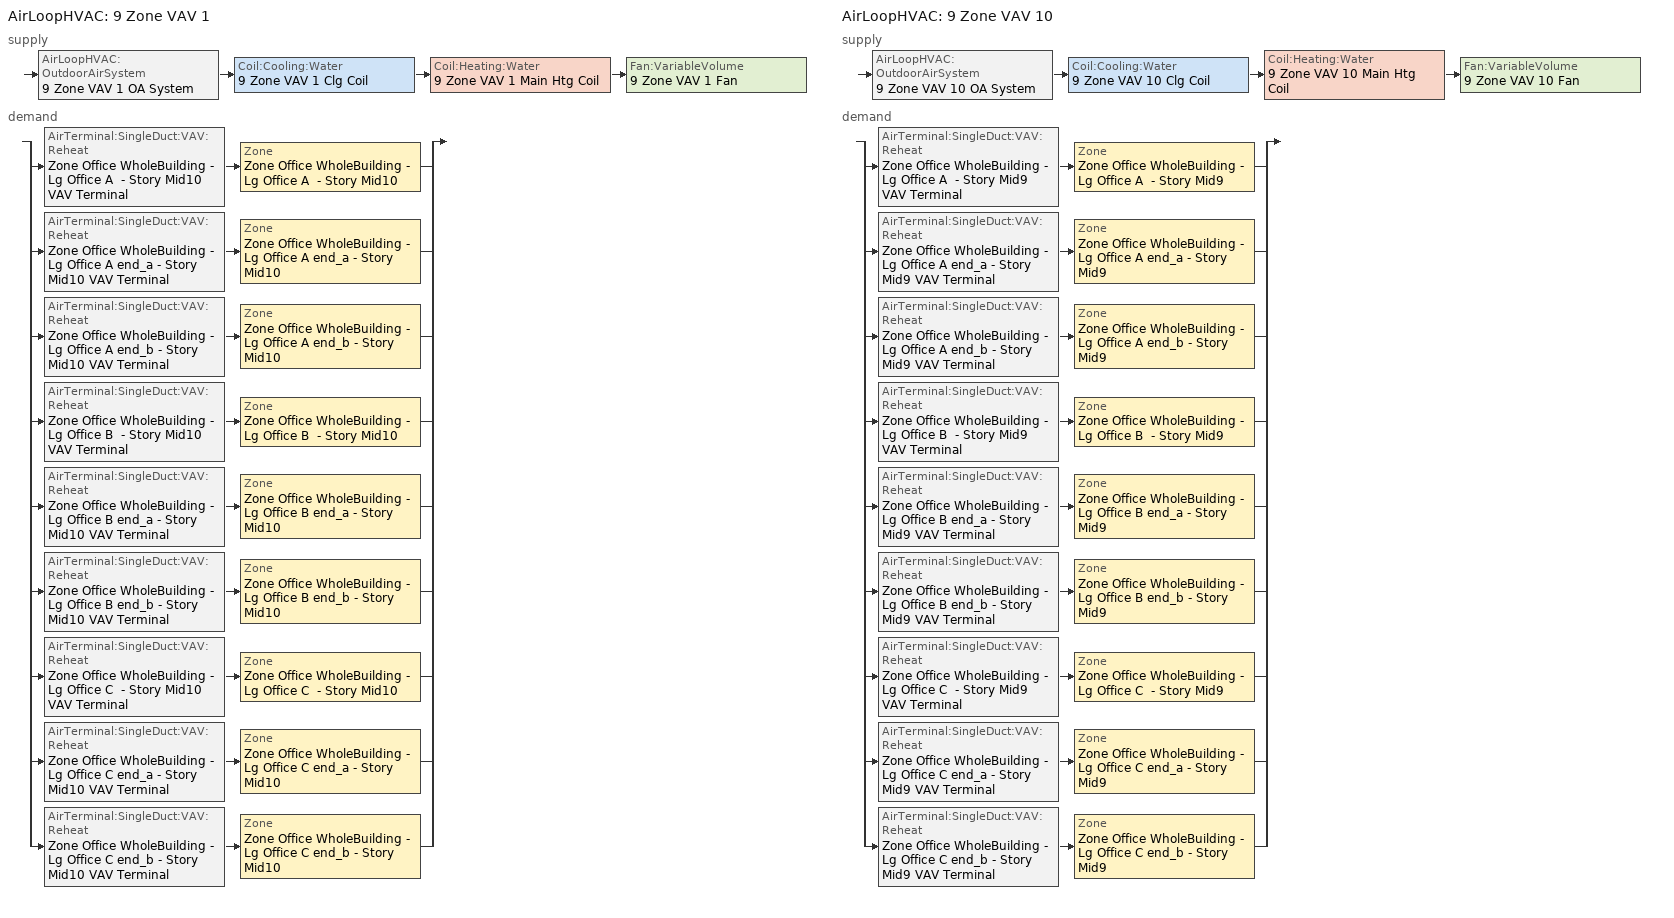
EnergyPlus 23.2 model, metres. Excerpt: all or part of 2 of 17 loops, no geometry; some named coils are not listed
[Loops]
AirLoopHVAC '9 Zone VAV 1'
 supply: AirLoopHVAC:OutdoorAirSystem '9 Zone VAV 1 OA System' > Coil:Cooling:Water '9 Zone VAV 1 Clg Coil' > Coil:Heating:Water '9 Zone VAV 1 Main Htg Coil' > Fan:VariableVolume '9 Zone VAV 1 Fan'
 demand: split
  | AirTerminal:SingleDuct:VAV:Reheat 'Zone Office WholeBuilding - Lg Office A  - Story Mid10 VAV Terminal' > Zone 'Zone Office WholeBuilding - Lg Office A  - Story Mid10'
  | AirTerminal:SingleDuct:VAV:Reheat 'Zone Office WholeBuilding - Lg Office A end_a - Story Mid10 VAV Terminal' > Zone 'Zone Office WholeBuilding - Lg Office A end_a - Story Mid10'
  | AirTerminal:SingleDuct:VAV:Reheat 'Zone Office WholeBuilding - Lg Office A end_b - Story Mid10 VAV Terminal' > Zone 'Zone Office WholeBuilding - Lg Office A end_b - Story Mid10'
  | AirTerminal:SingleDuct:VAV:Reheat 'Zone Office WholeBuilding - Lg Office B  - Story Mid10 VAV Terminal' > Zone 'Zone Office WholeBuilding - Lg Office B  - Story Mid10'
  | AirTerminal:SingleDuct:VAV:Reheat 'Zone Office WholeBuilding - Lg Office B end_a - Story Mid10 VAV Terminal' > Zone 'Zone Office WholeBuilding - Lg Office B end_a - Story Mid10'
  | AirTerminal:SingleDuct:VAV:Reheat 'Zone Office WholeBuilding - Lg Office B end_b - Story Mid10 VAV Terminal' > Zone 'Zone Office WholeBuilding - Lg Office B end_b - Story Mid10'
  | AirTerminal:SingleDuct:VAV:Reheat 'Zone Office WholeBuilding - Lg Office C  - Story Mid10 VAV Terminal' > Zone 'Zone Office WholeBuilding - Lg Office C  - Story Mid10'
  | AirTerminal:SingleDuct:VAV:Reheat 'Zone Office WholeBuilding - Lg Office C end_a - Story Mid10 VAV Terminal' > Zone 'Zone Office WholeBuilding - Lg Office C end_a - Story Mid10'
  | AirTerminal:SingleDuct:VAV:Reheat 'Zone Office WholeBuilding - Lg Office C end_b - Story Mid10 VAV Terminal' > Zone 'Zone Office WholeBuilding - Lg Office C end_b - Story Mid10'
AirLoopHVAC '9 Zone VAV 10'
 supply: AirLoopHVAC:OutdoorAirSystem '9 Zone VAV 10 OA System' > Coil:Cooling:Water '9 Zone VAV 10 Clg Coil' > Coil:Heating:Water '9 Zone VAV 10 Main Htg Coil' > Fan:VariableVolume '9 Zone VAV 10 Fan'
 demand: split
  | AirTerminal:SingleDuct:VAV:Reheat 'Zone Office WholeBuilding - Lg Office A  - Story Mid9 VAV Terminal' > Zone 'Zone Office WholeBuilding - Lg Office A  - Story Mid9'
  | AirTerminal:SingleDuct:VAV:Reheat 'Zone Office WholeBuilding - Lg Office A end_a - Story Mid9 VAV Terminal' > Zone 'Zone Office WholeBuilding - Lg Office A end_a - Story Mid9'
  | AirTerminal:SingleDuct:VAV:Reheat 'Zone Office WholeBuilding - Lg Office A end_b - Story Mid9 VAV Terminal' > Zone 'Zone Office WholeBuilding - Lg Office A end_b - Story Mid9'
  | AirTerminal:SingleDuct:VAV:Reheat 'Zone Office WholeBuilding - Lg Office B  - Story Mid9 VAV Terminal' > Zone 'Zone Office WholeBuilding - Lg Office B  - Story Mid9'
  | AirTerminal:SingleDuct:VAV:Reheat 'Zone Office WholeBuilding - Lg Office B end_a - Story Mid9 VAV Terminal' > Zone 'Zone Office WholeBuilding - Lg Office B end_a - Story Mid9'
  | AirTerminal:SingleDuct:VAV:Reheat 'Zone Office WholeBuilding - Lg Office B end_b - Story Mid9 VAV Terminal' > Zone 'Zone Office WholeBuilding - Lg Office B end_b - Story Mid9'
  | AirTerminal:SingleDuct:VAV:Reheat 'Zone Office WholeBuilding - Lg Office C  - Story Mid9 VAV Terminal' > Zone 'Zone Office WholeBuilding - Lg Office C  - Story Mid9'
  | AirTerminal:SingleDuct:VAV:Reheat 'Zone Office WholeBuilding - Lg Office C end_a - Story Mid9 VAV Terminal' > Zone 'Zone Office WholeBuilding - Lg Office C end_a - Story Mid9'
  | AirTerminal:SingleDuct:VAV:Reheat 'Zone Office WholeBuilding - Lg Office C end_b - Story Mid9 VAV Terminal' > Zone 'Zone Office WholeBuilding - Lg Office C end_b - Story Mid9'
[ZoneControl:Thermostat] Temperature Difference Between Cutout And Setpoint {deltaC}=0
Name | Zone or ZoneList | Control Type Schedule | Control 1
Zone Office WholeBuilding - Lg Office A  - Story Mid10 Thermostat | Zone Office WholeBuilding - Lg Office A  - Story Mid10 | Zone Office WholeBuilding - Lg Office A  - Story Mid10 Thermostat Schedule | Office WholeBuilding - Lg Office - ComStock DOE Ref Pre-1980 Thermostat 2
Zone Office WholeBuilding - Lg Office A  - Story Mid9 Thermostat | Zone Office WholeBuilding - Lg Office A  - Story Mid9 | Zone Office WholeBuilding - Lg Office A  - Story Mid9 Thermostat Schedule | Office WholeBuilding - Lg Office - ComStock DOE Ref Pre-1980 Thermostat 11
Zone Office WholeBuilding - Lg Office A end_a - Story Mid10 Thermostat | Zone Office WholeBuilding - Lg Office A end_a - Story Mid10 | Zone Office WholeBuilding - Lg Office A end_a - Story Mid10 Thermostat Schedule | Office WholeBuilding - Lg Office - ComStock DOE Ref Pre-1980 Thermostat 15
Zone Office WholeBuilding - Lg Office A end_a - Story Mid9 Thermostat | Zone Office WholeBuilding - Lg Office A end_a - Story Mid9 | Zone Office WholeBuilding - Lg Office A end_a - Story Mid9 Thermostat Schedule | Office WholeBuilding - Lg Office - ComStock DOE Ref Pre-1980 Thermostat 24
Zone Office WholeBuilding - Lg Office A end_b - Story Mid10 Thermostat | Zone Office WholeBuilding - Lg Office A end_b - Story Mid10 | Zone Office WholeBuilding - Lg Office A end_b - Story Mid10 Thermostat Schedule | Office WholeBuilding - Lg Office - ComStock DOE Ref Pre-1980 Thermostat 27
Zone Office WholeBuilding - Lg Office A end_b - Story Mid9 Thermostat | Zone Office WholeBuilding - Lg Office A end_b - Story Mid9 | Zone Office WholeBuilding - Lg Office A end_b - Story Mid9 Thermostat Schedule | Office WholeBuilding - Lg Office - ComStock DOE Ref Pre-1980 Thermostat 36
Zone Office WholeBuilding - Lg Office B  - Story Mid10 Thermostat | Zone Office WholeBuilding - Lg Office B  - Story Mid10 | Zone Office WholeBuilding - Lg Office B  - Story Mid10 Thermostat Schedule | Office WholeBuilding - Lg Office - ComStock DOE Ref Pre-1980 Thermostat 40
Zone Office WholeBuilding - Lg Office B  - Story Mid9 Thermostat | Zone Office WholeBuilding - Lg Office B  - Story Mid9 | Zone Office WholeBuilding - Lg Office B  - Story Mid9 Thermostat Schedule | Office WholeBuilding - Lg Office - ComStock DOE Ref Pre-1980 Thermostat 49
Zone Office WholeBuilding - Lg Office B end_a - Story Mid10 Thermostat | Zone Office WholeBuilding - Lg Office B end_a - Story Mid10 | Zone Office WholeBuilding - Lg Office B end_a - Story Mid10 Thermostat Schedule | Office WholeBuilding - Lg Office - ComStock DOE Ref Pre-1980 Thermostat 53
Zone Office WholeBuilding - Lg Office B end_a - Story Mid9 Thermostat | Zone Office WholeBuilding - Lg Office B end_a - Story Mid9 | Zone Office WholeBuilding - Lg Office B end_a - Story Mid9 Thermostat Schedule | Office WholeBuilding - Lg Office - ComStock DOE Ref Pre-1980 Thermostat 62
Zone Office WholeBuilding - Lg Office B end_b - Story Mid10 Thermostat | Zone Office WholeBuilding - Lg Office B end_b - Story Mid10 | Zone Office WholeBuilding - Lg Office B end_b - Story Mid10 Thermostat Schedule | Office WholeBuilding - Lg Office - ComStock DOE Ref Pre-1980 Thermostat 65
Zone Office WholeBuilding - Lg Office B end_b - Story Mid9 Thermostat | Zone Office WholeBuilding - Lg Office B end_b - Story Mid9 | Zone Office WholeBuilding - Lg Office B end_b - Story Mid9 Thermostat Schedule | Office WholeBuilding - Lg Office - ComStock DOE Ref Pre-1980 Thermostat 74
Zone Office WholeBuilding - Lg Office C  - Story Mid10 Thermostat | Zone Office WholeBuilding - Lg Office C  - Story Mid10 | Zone Office WholeBuilding - Lg Office C  - Story Mid10 Thermostat Schedule | Office WholeBuilding - Lg Office - ComStock DOE Ref Pre-1980 Thermostat 78
Zone Office WholeBuilding - Lg Office C  - Story Mid9 Thermostat | Zone Office WholeBuilding - Lg Office C  - Story Mid9 | Zone Office WholeBuilding - Lg Office C  - Story Mid9 Thermostat Schedule | Office WholeBuilding - Lg Office - ComStock DOE Ref Pre-1980 Thermostat 87
Zone Office WholeBuilding - Lg Office C end_a - Story Mid10 Thermostat | Zone Office WholeBuilding - Lg Office C end_a - Story Mid10 | Zone Office WholeBuilding - Lg Office C end_a - Story Mid10 Thermostat Schedule | Office WholeBuilding - Lg Office - ComStock DOE Ref Pre-1980 Thermostat 91
Zone Office WholeBuilding - Lg Office C end_a - Story Mid9 Thermostat | Zone Office WholeBuilding - Lg Office C end_a - Story Mid9 | Zone Office WholeBuilding - Lg Office C end_a - Story Mid9 Thermostat Schedule | Office WholeBuilding - Lg Office - ComStock DOE Ref Pre-1980 Thermostat 100
Zone Office WholeBuilding - Lg Office C end_b - Story Mid10 Thermostat | Zone Office WholeBuilding - Lg Office C end_b - Story Mid10 | Zone Office WholeBuilding - Lg Office C end_b - Story Mid10 Thermostat Schedule | Office WholeBuilding - Lg Office - ComStock DOE Ref Pre-1980 Thermostat 103
Zone Office WholeBuilding - Lg Office C end_b - Story Mid9 Thermostat | Zone Office WholeBuilding - Lg Office C end_b - Story Mid9 | Zone Office WholeBuilding - Lg Office C end_b - Story Mid9 Thermostat Schedule | Office WholeBuilding - Lg Office - ComStock DOE Ref Pre-1980 Thermostat 112
[ThermostatSetpoint:DualSetpoint] Heating Setpoint Temperature Schedule=Large Office HtgSetp; Cooling Setpoint Temperature Schedule=Large Office ClgSetp
Office WholeBuilding - Lg Office - ComStock DOE Ref Pre-1980 Thermostat 2; Office WholeBuilding - Lg Office - ComStock DOE Ref Pre-1980 Thermostat 11; Office WholeBuilding - Lg Office - ComStock DOE Ref Pre-1980 Thermostat 15; Office WholeBuilding - Lg Office - ComStock DOE Ref Pre-1980 Thermostat 24; Office WholeBuilding - Lg Office - ComStock DOE Ref Pre-1980 Thermostat 27; Office WholeBuilding - Lg Office - ComStock DOE Ref Pre-1980 Thermostat 36; Office WholeBuilding - Lg Office - ComStock DOE Ref Pre-1980 Thermostat 40; Office WholeBuilding - Lg Office - ComStock DOE Ref Pre-1980 Thermostat 49; Office WholeBuilding - Lg Office - ComStock DOE Ref Pre-1980 Thermostat 53; Office WholeBuilding - Lg Office - ComStock DOE Ref Pre-1980 Thermostat 62; Office WholeBuilding - Lg Office - ComStock DOE Ref Pre-1980 Thermostat 65; Office WholeBuilding - Lg Office - ComStock DOE Ref Pre-1980 Thermostat 74; Office WholeBuilding - Lg Office - ComStock DOE Ref Pre-1980 Thermostat 78; Office WholeBuilding - Lg Office - ComStock DOE Ref Pre-1980 Thermostat 87; Office WholeBuilding - Lg Office - ComStock DOE Ref Pre-1980 Thermostat 91; Office WholeBuilding - Lg Office - ComStock DOE Ref Pre-1980 Thermostat 100; Office WholeBuilding - Lg Office - ComStock DOE Ref Pre-1980 Thermostat 103; Office WholeBuilding - Lg Office - ComStock DOE Ref Pre-1980 Thermostat 112
[AirTerminal:SingleDuct:VAV:Reheat] Availability Schedule=Always On Discrete; Maximum Air Flow Rate {m3/s}=Autosize; Zone Minimum Air Flow Input Method=Constant; Constant Minimum Air Flow Fraction=0.3; Fixed Minimum Air Flow Rate {m3/s}=0; Maximum Hot Water or Steam Flow Rate {m3/s}=Autosize; Minimum Hot Water or Steam Flow Rate {m3/s}=0; Convergence Tolerance=0.001; Damper Heating Action=ReverseWithLimits; Maximum Flow per Zone Floor Area During Reheat {m3/s-m2}=Autocalculate; Maximum Flow Fraction During Reheat=0.5; Maximum Reheat Air Temperature {C}=40
Name | Reheat Coil
Zone Office WholeBuilding - Lg Office A  - Story Mid10 VAV Terminal | Zone Office WholeBuilding - Lg Office A  - Story Mid10 Reheat Coil
Zone Office WholeBuilding - Lg Office A  - Story Mid9 VAV Terminal | Zone Office WholeBuilding - Lg Office A  - Story Mid9 Reheat Coil
Zone Office WholeBuilding - Lg Office A end_a - Story Mid10 VAV Terminal | Zone Office WholeBuilding - Lg Office A end_a - Story Mid10 Reheat Coil
Zone Office WholeBuilding - Lg Office A end_a - Story Mid9 VAV Terminal | Zone Office WholeBuilding - Lg Office A end_a - Story Mid9 Reheat Coil
Zone Office WholeBuilding - Lg Office A end_b - Story Mid10 VAV Terminal | Zone Office WholeBuilding - Lg Office A end_b - Story Mid10 Reheat Coil
Zone Office WholeBuilding - Lg Office A end_b - Story Mid9 VAV Terminal | Zone Office WholeBuilding - Lg Office A end_b - Story Mid9 Reheat Coil
Zone Office WholeBuilding - Lg Office B  - Story Mid10 VAV Terminal | Zone Office WholeBuilding - Lg Office B  - Story Mid10 Reheat Coil
Zone Office WholeBuilding - Lg Office B  - Story Mid9 VAV Terminal | Zone Office WholeBuilding - Lg Office B  - Story Mid9 Reheat Coil
Zone Office WholeBuilding - Lg Office B end_a - Story Mid10 VAV Terminal | Zone Office WholeBuilding - Lg Office B end_a - Story Mid10 Reheat Coil
Zone Office WholeBuilding - Lg Office B end_a - Story Mid9 VAV Terminal | Zone Office WholeBuilding - Lg Office B end_a - Story Mid9 Reheat Coil
Zone Office WholeBuilding - Lg Office B end_b - Story Mid10 VAV Terminal | Zone Office WholeBuilding - Lg Office B end_b - Story Mid10 Reheat Coil
Zone Office WholeBuilding - Lg Office B end_b - Story Mid9 VAV Terminal | Zone Office WholeBuilding - Lg Office B end_b - Story Mid9 Reheat Coil
Zone Office WholeBuilding - Lg Office C  - Story Mid10 VAV Terminal | Zone Office WholeBuilding - Lg Office C  - Story Mid10 Reheat Coil
Zone Office WholeBuilding - Lg Office C  - Story Mid9 VAV Terminal | Zone Office WholeBuilding - Lg Office C  - Story Mid9 Reheat Coil
Zone Office WholeBuilding - Lg Office C end_a - Story Mid10 VAV Terminal | Zone Office WholeBuilding - Lg Office C end_a - Story Mid10 Reheat Coil
Zone Office WholeBuilding - Lg Office C end_a - Story Mid9 VAV Terminal | Zone Office WholeBuilding - Lg Office C end_a - Story Mid9 Reheat Coil
Zone Office WholeBuilding - Lg Office C end_b - Story Mid10 VAV Terminal | Zone Office WholeBuilding - Lg Office C end_b - Story Mid10 Reheat Coil
Zone Office WholeBuilding - Lg Office C end_b - Story Mid9 VAV Terminal | Zone Office WholeBuilding - Lg Office C end_b - Story Mid9 Reheat Coil
[Coil:Heating:Water] Availability Schedule=Always On Discrete; U-Factor Times Area Value {W/K}=Autosize; Maximum Water Flow Rate {m3/s}=Autosize; Performance Input Method=UFactorTimesAreaAndDesignWaterFlowRate; Rated Capacity {W}=Autosize; Rated Inlet Water Temperature {C}=82.2222; Rated Inlet Air Temperature {C}=7.22222; Rated Outlet Water Temperature {C}=71.1111; Rated Outlet Air Temperature {C}=12.7778; Rated Ratio for Air and Water Convection=0.5
9 Zone VAV 1 Main Htg Coil; 9 Zone VAV 10 Main Htg Coil
[Zone equipment]
Zone Office WholeBuilding - Lg Office A  - Story Mid10: Zone Office WholeBuilding - Lg Office A  - Story Mid10 VAV Terminal
Zone Office WholeBuilding - Lg Office A  - Story Mid9: Zone Office WholeBuilding - Lg Office A  - Story Mid9 VAV Terminal
Zone Office WholeBuilding - Lg Office A end_a - Story Mid10: Zone Office WholeBuilding - Lg Office A end_a - Story Mid10 VAV Terminal
Zone Office WholeBuilding - Lg Office A end_a - Story Mid9: Zone Office WholeBuilding - Lg Office A end_a - Story Mid9 VAV Terminal
Zone Office WholeBuilding - Lg Office A end_b - Story Mid10: Zone Office WholeBuilding - Lg Office A end_b - Story Mid10 VAV Terminal
Zone Office WholeBuilding - Lg Office A end_b - Story Mid9: Zone Office WholeBuilding - Lg Office A end_b - Story Mid9 VAV Terminal
Zone Office WholeBuilding - Lg Office B  - Story Mid10: Zone Office WholeBuilding - Lg Office B  - Story Mid10 VAV Terminal
Zone Office WholeBuilding - Lg Office B  - Story Mid9: Zone Office WholeBuilding - Lg Office B  - Story Mid9 VAV Terminal
Zone Office WholeBuilding - Lg Office B end_a - Story Mid10: Zone Office WholeBuilding - Lg Office B end_a - Story Mid10 VAV Terminal
Zone Office WholeBuilding - Lg Office B end_a - Story Mid9: Zone Office WholeBuilding - Lg Office B end_a - Story Mid9 VAV Terminal
Zone Office WholeBuilding - Lg Office B end_b - Story Mid10: Zone Office WholeBuilding - Lg Office B end_b - Story Mid10 VAV Terminal
Zone Office WholeBuilding - Lg Office B end_b - Story Mid9: Zone Office WholeBuilding - Lg Office B end_b - Story Mid9 VAV Terminal
Zone Office WholeBuilding - Lg Office C  - Story Mid10: Zone Office WholeBuilding - Lg Office C  - Story Mid10 VAV Terminal
Zone Office WholeBuilding - Lg Office C  - Story Mid9: Zone Office WholeBuilding - Lg Office C  - Story Mid9 VAV Terminal
Zone Office WholeBuilding - Lg Office C end_a - Story Mid10: Zone Office WholeBuilding - Lg Office C end_a - Story Mid10 VAV Terminal
Zone Office WholeBuilding - Lg Office C end_a - Story Mid9: Zone Office WholeBuilding - Lg Office C end_a - Story Mid9 VAV Terminal
Zone Office WholeBuilding - Lg Office C end_b - Story Mid10: Zone Office WholeBuilding - Lg Office C end_b - Story Mid10 VAV Terminal
Zone Office WholeBuilding - Lg Office C end_b - Story Mid9: Zone Office WholeBuilding - Lg Office C end_b - Story Mid9 VAV Terminal
[Sizing:Zone] Zone Cooling Design Supply Air Temperature Input Method=SupplyAirTemperature; Zone Cooling Design Supply Air Temperature {C}=12.7778; Zone Cooling Design Supply Air Temperature Difference {deltaC}=11.11; Zone Heating Design Supply Air Temperature Input Method=SupplyAirTemperature; Zone Heating Design Supply Air Temperature {C}=40; Zone Heating Design Supply Air Temperature Difference {deltaC}=11.11; Zone Cooling Design Supply Air Humidity Ratio {kgWater/kgDryAir}=0.0085; Zone Heating Design Supply Air Humidity Ratio {kgWater/kgDryAir}=0.008; Cooling Design Air Flow Method=DesignDayWithLimit; Cooling Design Air Flow Rate {m3/s}=0; Cooling Minimum Air Flow per Zone Floor Area {m3/s-m2}=0.000762; Cooling Minimum Air Flow {m3/s}=0; Cooling Minimum Air Flow Fraction=0; Heating Design Air Flow Method=DesignDay; Heating Design Air Flow Rate {m3/s}=0; Heating Maximum Air Flow per Zone Floor Area {m3/s-m2}=0.002032; Heating Maximum Air Flow {m3/s}=0.141576; Heating Maximum Air Flow Fraction=0.3; Account for Dedicated Outdoor Air System=No; Zone Load Sizing Method=Sensible Load Only No Latent Load; Zone Latent Cooling Design Supply Air Humidity Ratio Input Method=HumidityRatioDifference; Zone Cooling Design Supply Air Humidity Ratio Difference {kgWater/kgDryAir}=0.005; Zone Latent Heating Design Supply Air Humidity Ratio Input Method=HumidityRatioDifference; Zone Humidification Design Supply Air Humidity Ratio Difference {kgWater/kgDryAir}=0.005
Name | Design Specification Outdoor Air Object
Zone Office WholeBuilding - Lg Office A  - Story Mid10 | Zone Office WholeBuilding - Lg Office A  - Story Mid10 DSOA Space List
Zone Office WholeBuilding - Lg Office A  - Story Mid9 | Zone Office WholeBuilding - Lg Office A  - Story Mid9 DSOA Space List
Zone Office WholeBuilding - Lg Office A end_a - Story Mid10 | Zone Office WholeBuilding - Lg Office A end_a - Story Mid10 DSOA Space List
Zone Office WholeBuilding - Lg Office A end_a - Story Mid9 | Zone Office WholeBuilding - Lg Office A end_a - Story Mid9 DSOA Space List
Zone Office WholeBuilding - Lg Office A end_b - Story Mid10 | Zone Office WholeBuilding - Lg Office A end_b - Story Mid10 DSOA Space List
Zone Office WholeBuilding - Lg Office A end_b - Story Mid9 | Zone Office WholeBuilding - Lg Office A end_b - Story Mid9 DSOA Space List
Zone Office WholeBuilding - Lg Office B  - Story Mid10 | Zone Office WholeBuilding - Lg Office B  - Story Mid10 DSOA Space List
Zone Office WholeBuilding - Lg Office B  - Story Mid9 | Zone Office WholeBuilding - Lg Office B  - Story Mid9 DSOA Space List
Zone Office WholeBuilding - Lg Office B end_a - Story Mid10 | Zone Office WholeBuilding - Lg Office B end_a - Story Mid10 DSOA Space List
Zone Office WholeBuilding - Lg Office B end_a - Story Mid9 | Zone Office WholeBuilding - Lg Office B end_a - Story Mid9 DSOA Space List
Zone Office WholeBuilding - Lg Office B end_b - Story Mid10 | Zone Office WholeBuilding - Lg Office B end_b - Story Mid10 DSOA Space List
Zone Office WholeBuilding - Lg Office B end_b - Story Mid9 | Zone Office WholeBuilding - Lg Office B end_b - Story Mid9 DSOA Space List
Zone Office WholeBuilding - Lg Office C  - Story Mid10 | Zone Office WholeBuilding - Lg Office C  - Story Mid10 DSOA Space List
Zone Office WholeBuilding - Lg Office C  - Story Mid9 | Zone Office WholeBuilding - Lg Office C  - Story Mid9 DSOA Space List
Zone Office WholeBuilding - Lg Office C end_a - Story Mid10 | Zone Office WholeBuilding - Lg Office C end_a - Story Mid10 DSOA Space List
Zone Office WholeBuilding - Lg Office C end_a - Story Mid9 | Zone Office WholeBuilding - Lg Office C end_a - Story Mid9 DSOA Space List
Zone Office WholeBuilding - Lg Office C end_b - Story Mid10 | Zone Office WholeBuilding - Lg Office C end_b - Story Mid10 DSOA Space List
Zone Office WholeBuilding - Lg Office C end_b - Story Mid9 | Zone Office WholeBuilding - Lg Office C end_b - Story Mid9 DSOA Space List
[Controller:MechanicalVentilation] Demand Controlled Ventilation=No; System Outdoor Air Method=ZoneSum; Design Specification Outdoor Air Object Name 1=Office WholeBuilding - Lg Office Ventilation; Design Specification Outdoor Air Object Name 2=Office WholeBuilding - Lg Office Ventilation; Design Specification Outdoor Air Object Name 3=Office WholeBuilding - Lg Office Ventilation; Design Specification Outdoor Air Object Name 4=Office WholeBuilding - Lg Office Ventilation; Design Specification Outdoor Air Object Name 5=Office WholeBuilding - Lg Office Ventilation; Design Specification Outdoor Air Object Name 6=Office WholeBuilding - Lg Office Ventilation; Design Specification Outdoor Air Object Name 7=Office WholeBuilding - Lg Office Ventilation; Design Specification Outdoor Air Object Name 8=Office WholeBuilding - Lg Office Ventilation; Design Specification Outdoor Air Object Name 9=Office WholeBuilding - Lg Office Ventilation
Name | Availability Schedule | Zone or ZoneList Name 1 | Zone or ZoneList Name 2 | Zone or ZoneList Name 3 | Zone or ZoneList Name 4 | Zone or ZoneList Name 5 | Zone or ZoneList Name 6 | Zone or ZoneList Name 7 | Zone or ZoneList Name 8 | Zone or ZoneList Name 9
9 Zone VAV 1 Vent Controller | 9 Zone VAV 1_night_ventcycle_schedule | Zone Office WholeBuilding - Lg Office A  - Story Mid10 | Zone Office WholeBuilding - Lg Office A end_a - Story Mid10 | Zone Office WholeBuilding - Lg Office A end_b - Story Mid10 | Zone Office WholeBuilding - Lg Office B  - Story Mid10 | Zone Office WholeBuilding - Lg Office B end_a - Story Mid10 | Zone Office WholeBuilding - Lg Office B end_b - Story Mid10 | Zone Office WholeBuilding - Lg Office C  - Story Mid10 | Zone Office WholeBuilding - Lg Office C end_a - Story Mid10 | Zone Office WholeBuilding - Lg Office C end_b - Story Mid10
9 Zone VAV 10 Vent Controller | 9 Zone VAV 10_night_ventcycle_schedule | Zone Office WholeBuilding - Lg Office A  - Story Mid9 | Zone Office WholeBuilding - Lg Office A end_a - Story Mid9 | Zone Office WholeBuilding - Lg Office A end_b - Story Mid9 | Zone Office WholeBuilding - Lg Office B  - Story Mid9 | Zone Office WholeBuilding - Lg Office B end_a - Story Mid9 | Zone Office WholeBuilding - Lg Office B end_b - Story Mid9 | Zone Office WholeBuilding - Lg Office C  - Story Mid9 | Zone Office WholeBuilding - Lg Office C end_a - Story Mid9 | Zone Office WholeBuilding - Lg Office C end_b - Story Mid9
[DesignSpecification:OutdoorAir]
Office WholeBuilding - Lg Office Ventilation: Outdoor Air Method=Sum; Outdoor Air Flow per Person {m3/s-person}=0.00943895; Outdoor Air Flow per Zone Floor Area {m3/s-m2}=0; Outdoor Air Flow per Zone {m3/s}=0; Outdoor Air Flow Air Changes per Hour {1/hr}=0
[DesignSpecification:OutdoorAir:SpaceList] Space Design Specification Outdoor Air Object Name 1=Office WholeBuilding - Lg Office Ventilation
Name | Space Name 1
Zone Office WholeBuilding - Lg Office A  - Story Mid10 DSOA Space List | Office WholeBuilding - Lg Office A  - Story Mid10
Zone Office WholeBuilding - Lg Office A  - Story Mid9 DSOA Space List | Office WholeBuilding - Lg Office A  - Story Mid9
Zone Office WholeBuilding - Lg Office A end_a - Story Mid10 DSOA Space List | Office WholeBuilding - Lg Office A end_a - Story Mid10
Zone Office WholeBuilding - Lg Office A end_a - Story Mid9 DSOA Space List | Office WholeBuilding - Lg Office A end_a - Story Mid9
Zone Office WholeBuilding - Lg Office A end_b - Story Mid10 DSOA Space List | Office WholeBuilding - Lg Office A end_b - Story Mid10
Zone Office WholeBuilding - Lg Office A end_b - Story Mid9 DSOA Space List | Office WholeBuilding - Lg Office A end_b - Story Mid9
Zone Office WholeBuilding - Lg Office B  - Story Mid10 DSOA Space List | Office WholeBuilding - Lg Office B  - Story Mid10
Zone Office WholeBuilding - Lg Office B  - Story Mid9 DSOA Space List | Office WholeBuilding - Lg Office B  - Story Mid9
Zone Office WholeBuilding - Lg Office B end_a - Story Mid10 DSOA Space List | Office WholeBuilding - Lg Office B end_a - Story Mid10
Zone Office WholeBuilding - Lg Office B end_a - Story Mid9 DSOA Space List | Office WholeBuilding - Lg Office B end_a - Story Mid9
Zone Office WholeBuilding - Lg Office B end_b - Story Mid10 DSOA Space List | Office WholeBuilding - Lg Office B end_b - Story Mid10
Zone Office WholeBuilding - Lg Office B end_b - Story Mid9 DSOA Space List | Office WholeBuilding - Lg Office B end_b - Story Mid9
Zone Office WholeBuilding - Lg Office C  - Story Mid10 DSOA Space List | Office WholeBuilding - Lg Office C  - Story Mid10
Zone Office WholeBuilding - Lg Office C  - Story Mid9 DSOA Space List | Office WholeBuilding - Lg Office C  - Story Mid9
Zone Office WholeBuilding - Lg Office C end_a - Story Mid10 DSOA Space List | Office WholeBuilding - Lg Office C end_a - Story Mid10
Zone Office WholeBuilding - Lg Office C end_a - Story Mid9 DSOA Space List | Office WholeBuilding - Lg Office C end_a - Story Mid9
Zone Office WholeBuilding - Lg Office C end_b - Story Mid10 DSOA Space List | Office WholeBuilding - Lg Office C end_b - Story Mid10
Zone Office WholeBuilding - Lg Office C end_b - Story Mid9 DSOA Space List | Office WholeBuilding - Lg Office C end_b - Story Mid9
[AirLoopHVAC] Design Supply Air Flow Rate {m3/s}=AutoSize; Design Return Air Flow Fraction of Supply Air Flow=1
9 Zone VAV 1; 9 Zone VAV 10
[Sizing:System] Type of Load to Size On=Sensible; Design Outdoor Air Flow Rate {m3/s}=Autosize; Central Heating Maximum System Air Flow Ratio=0.3; Preheat Design Temperature {C}=7.22222; Preheat Design Humidity Ratio {kgWater/kgDryAir}=0.008; Precool Design Temperature {C}=12.7778; Precool Design Humidity Ratio {kgWater/kgDryAir}=0.008; Central Cooling Design Supply Air Temperature {C}=12.7778; Central Heating Design Supply Air Temperature {C}=12.7778; Type of Zone Sum to Use=Coincident; 100% Outdoor Air in Cooling=No; 100% Outdoor Air in Heating=No; Central Cooling Design Supply Air Humidity Ratio {kgWater/kgDryAir}=0.0085; Central Heating Design Supply Air Humidity Ratio {kgWater/kgDryAir}=0.008; Cooling Supply Air Flow Rate Method=DesignDay; Cooling Supply Air Flow Rate {m3/s}=0; Cooling Supply Air Flow Rate Per Floor Area {m3/s-m2}=0.00996765; Cooling Fraction of Autosized Cooling Supply Air Flow Rate=1; Cooling Supply Air Flow Rate Per Unit Cooling Capacity {m3/s-W}=3.94755e-05; Heating Supply Air Flow Rate Method=DesignDay; Heating Supply Air Flow Rate {m3/s}=0; Heating Supply Air Flow Rate Per Floor Area {m3/s-m2}=0.00996765; Heating Fraction of Autosized Heating Supply Air Flow Rate=1; Heating Fraction of Autosized Cooling Supply Air Flow Rate=1; Heating Supply Air Flow Rate Per Unit Heating Capacity {m3/s-W}=3.15882e-05; System Outdoor Air Method=ZoneSum; Zone Maximum Outdoor Air Fraction=1; Cooling Design Capacity Method=CoolingDesignCapacity; Cooling Design Capacity {W}=Autosize; Cooling Design Capacity Per Floor Area {W/m2}=234.7; Fraction of Autosized Cooling Design Capacity=1; Heating Design Capacity Method=HeatingDesignCapacity; Heating Design Capacity {W}=Autosize; Heating Design Capacity Per Floor Area {W/m2}=157; Fraction of Autosized Heating Design Capacity=1; Central Cooling Capacity Control Method=OnOff; Occupant Diversity=Autosize
9 Zone VAV 1; 9 Zone VAV 10
[Controller:WaterCoil] Control Variable=Temperature; Actuator Variable=Flow; Maximum Actuated Flow {m3/s}=Autosize; Minimum Actuated Flow {m3/s}=0
Name | Action | Controller Convergence Tolerance {deltaC}
9 Zone VAV 1 Clg Coil Controller; 9 Zone VAV 10 Clg Coil Controller | Reverse | Autosize
9 Zone VAV 1 Main Htg Coil Controller; 9 Zone VAV 10 Main Htg Coil Controller | Normal | 0.0001
[Controller:OutdoorAir] Minimum Outdoor Air Flow Rate {m3/s}=Autosize; Maximum Outdoor Air Flow Rate {m3/s}=Autosize; Economizer Control Type=NoEconomizer; Economizer Control Action Type=ModulateFlow; Economizer Maximum Limit Dry-Bulb Temperature {C}=12.7778; Economizer Maximum Limit Enthalpy {J/kg}=64000; Lockout Type=LockoutWithHeating; Minimum Limit Type=FixedMinimum; High Humidity Control=No; Control High Indoor Humidity Based on Outdoor Humidity Ratio=Yes; Heat Recovery Bypass Control Type=BypassWhenWithinEconomizerLimits; Economizer Operation Staging=InterlockedWithMechanicalCooling
Name | Minimum Outdoor Air Schedule | Mechanical Ventilation Controller
9 Zone VAV 1 OA Controller | 9 Zone VAV 1_night_ventcycle_schedule | 9 Zone VAV 1 Vent Controller
9 Zone VAV 10 OA Controller | 9 Zone VAV 10_night_ventcycle_schedule | 9 Zone VAV 10 Vent Controller
[SetpointManager:MixedAir] Control Variable=Temperature
Name | Setpoint Node or NodeList
9 Zone VAV 1 Mixed Air Node OS Default SPM | 9 Zone VAV 1 Mixed Air Node
9 Zone VAV 1 Clg Coil Outlet Air Node OS Default SPM | 9 Zone VAV 1 Clg Coil Outlet Air Node
9 Zone VAV 1 Main Htg Coil Outlet Air Node OS Default SPM | 9 Zone VAV 1 Main Htg Coil Outlet Air Node
9 Zone VAV 10 Mixed Air Node OS Default SPM | 9 Zone VAV 10 Mixed Air Node
9 Zone VAV 10 Clg Coil Outlet Air Node OS Default SPM | 9 Zone VAV 10 Clg Coil Outlet Air Node
9 Zone VAV 10 Main Htg Coil Outlet Air Node OS Default SPM | 9 Zone VAV 10 Main Htg Coil Outlet Air Node
[Coil:Cooling:Water] Availability Schedule=Always On Discrete; Design Water Flow Rate {m3/s}=Autosize; Design Air Flow Rate {m3/s}=Autosize; Design Inlet Water Temperature {C}=Autosize; Design Inlet Air Temperature {C}=Autosize; Design Outlet Air Temperature {C}=Autosize; Design Inlet Air Humidity Ratio {kgWater/kgDryAir}=Autosize; Design Outlet Air Humidity Ratio {kgWater/kgDryAir}=Autosize; Type of Analysis=SimpleAnalysis; Heat Exchanger Configuration=CrossFlow
9 Zone VAV 1 Clg Coil; 9 Zone VAV 10 Clg Coil
[Fan:VariableVolume] Fan Total Efficiency=0.6006; Pressure Rise {Pa}=1574.24; Maximum Flow Rate {m3/s}=AutoSize; Fan Power Minimum Flow Rate Input Method=Fraction; Fan Power Minimum Flow Fraction=0.25; Fan Power Minimum Air Flow Rate {m3/s}=0; Motor Efficiency=0.924; Motor In Airstream Fraction=1; Fan Power Coefficient 1=0.04076; Fan Power Coefficient 2=0.0881; Fan Power Coefficient 3=-0.0729; Fan Power Coefficient 4=0.9437; Fan Power Coefficient 5=0
Name | Availability Schedule
9 Zone VAV 1 Fan | 9 Zone VAV 1 Occ Sch
9 Zone VAV 10 Fan | 9 Zone VAV 10 Occ Sch
[SetpointManager:Scheduled] Control Variable=Temperature; Schedule=Supply Air Temp - 55.0F
Name | Setpoint Node or NodeList
9 Zone VAV 1 Supply Air Setpoint Manager | 9 Zone VAV 1 Supply Outlet Node
9 Zone VAV 10 Supply Air Setpoint Manager | 9 Zone VAV 10 Supply Outlet Node
[EnergyManagementSystem:Actuator] Actuated Component Type=Schedule:Year; Actuated Component Control Type=Schedule Value
Name | Actuated Component Unique
SYS9ZoneVAVClgSch0 | Large Office ClgSetp
SYS9ZoneVAVHtgSch0 | Large Office HtgSetp
[EnergyManagementSystem:Program]
SYS15ZoneVAVOptimumStartProg0: IF DaylightSavings==0 && DayOfWeek>1 && Hour==5 && OAT<23.9 && OAT>1.7; SET SYS15ZoneVAVClgSch0 = 29.4; SET SYS15ZoneVAVHtgSch0 = 15.6; ELSEIF DaylightSavings==0 && DayOfWeek==1 && Hour==7 && OAT<23.9 && OAT>1.7; SET SYS15ZoneVAVClgSch0 = 29.4; SET SYS15ZoneVAVHtgSch0 = 15.6; ELSEIF DaylightSavings==1 && DayOfWeek>1 && Hour==4 && OAT<23.9 && OAT>1.7; SET SYS15ZoneVAVClgSch0 = 29.4; SET SYS15ZoneVAVHtgSch0 = 15.6; ELSEIF DaylightSavings==1 && DayOfWeek==1 && Hour==6 && OAT<23.9 && OAT>1.7; SET SYS15ZoneVAVClgSch0 = 29.4; SET SYS15ZoneVAVHtgSch0 = 15.6; ELSE; SET SYS15ZoneVAVClgSch0 = NULL; SET SYS15ZoneVAVHtgSch0 = NULL; ENDIF
SYS15ZoneVAVOptimumStartProg1: IF DaylightSavings==0 && DayOfWeek>1 && Hour==5 && OAT<23.9 && OAT>1.7; SET SYS15ZoneVAVClgSch1 = 29.4; SET SYS15ZoneVAVHtgSch1 = 15.6; ELSEIF DaylightSavings==0 && DayOfWeek==1 && Hour==7 && OAT<23.9 && OAT>1.7; SET SYS15ZoneVAVClgSch1 = 29.4; SET SYS15ZoneVAVHtgSch1 = 15.6; ELSEIF DaylightSavings==1 && DayOfWeek>1 && Hour==4 && OAT<23.9 && OAT>1.7; SET SYS15ZoneVAVClgSch1 = 29.4; SET SYS15ZoneVAVHtgSch1 = 15.6; ELSEIF DaylightSavings==1 && DayOfWeek==1 && Hour==6 && OAT<23.9 && OAT>1.7; SET SYS15ZoneVAVClgSch1 = 29.4; SET SYS15ZoneVAVHtgSch1 = 15.6; ELSE; SET SYS15ZoneVAVClgSch1 = NULL; SET SYS15ZoneVAVHtgSch1 = NULL; ENDIF
SYS9ZoneVAV10OptimumStartProg0: IF DaylightSavings==0 && DayOfWeek>1 && Hour==5 && OAT_3<23.9 && OAT_3>1.7; SET SYS9ZoneVAV10ClgSch0 = 29.4; SET SYS9ZoneVAV10HtgSch0 = 15.6; ELSEIF DaylightSavings==0 && DayOfWeek==1 && Hour==7 && OAT_3<23.9 && OAT_3>1.7; SET SYS9ZoneVAV10ClgSch0 = 29.4; SET SYS9ZoneVAV10HtgSch0 = 15.6; ELSEIF DaylightSavings==1 && DayOfWeek>1 && Hour==4 && OAT_3<23.9 && OAT_3>1.7; SET SYS9ZoneVAV10ClgSch0 = 29.4; SET SYS9ZoneVAV10HtgSch0 = 15.6; ELSEIF DaylightSavings==1 && DayOfWeek==1 && Hour==6 && OAT_3<23.9 && OAT_3>1.7; SET SYS9ZoneVAV10ClgSch0 = 29.4; SET SYS9ZoneVAV10HtgSch0 = 15.6; ELSE; SET SYS9ZoneVAV10ClgSch0 = NULL; SET SYS9ZoneVAV10HtgSch0 = NULL; ENDIF
SYS9ZoneVAV11OptimumStartProg0: IF DaylightSavings==0 && DayOfWeek>1 && Hour==5 && OAT_4<23.9 && OAT_4>1.7; SET SYS9ZoneVAV11ClgSch0 = 29.4; SET SYS9ZoneVAV11HtgSch0 = 15.6; ELSEIF DaylightSavings==0 && DayOfWeek==1 && Hour==7 && OAT_4<23.9 && OAT_4>1.7; SET SYS9ZoneVAV11ClgSch0 = 29.4; SET SYS9ZoneVAV11HtgSch0 = 15.6; ELSEIF DaylightSavings==1 && DayOfWeek>1 && Hour==4 && OAT_4<23.9 && OAT_4>1.7; SET SYS9ZoneVAV11ClgSch0 = 29.4; SET SYS9ZoneVAV11HtgSch0 = 15.6; ELSEIF DaylightSavings==1 && DayOfWeek==1 && Hour==6 && OAT_4<23.9 && OAT_4>1.7; SET SYS9ZoneVAV11ClgSch0 = 29.4; SET SYS9ZoneVAV11HtgSch0 = 15.6; ELSE; SET SYS9ZoneVAV11ClgSch0 = NULL; SET SYS9ZoneVAV11HtgSch0 = NULL; ENDIF
SYS9ZoneVAV1OptimumStartProg0: IF DaylightSavings==0 && DayOfWeek>1 && Hour==5 && OAT_2<23.9 && OAT_2>1.7; SET SYS9ZoneVAV1ClgSch0 = 29.4; SET SYS9ZoneVAV1HtgSch0 = 15.6; ELSEIF DaylightSavings==0 && DayOfWeek==1 && Hour==7 && OAT_2<23.9 && OAT_2>1.7; SET SYS9ZoneVAV1ClgSch0 = 29.4; SET SYS9ZoneVAV1HtgSch0 = 15.6; ELSEIF DaylightSavings==1 && DayOfWeek>1 && Hour==4 && OAT_2<23.9 && OAT_2>1.7; SET SYS9ZoneVAV1ClgSch0 = 29.4; SET SYS9ZoneVAV1HtgSch0 = 15.6; ELSEIF DaylightSavings==1 && DayOfWeek==1 && Hour==6 && OAT_2<23.9 && OAT_2>1.7; SET SYS9ZoneVAV1ClgSch0 = 29.4; SET SYS9ZoneVAV1HtgSch0 = 15.6; ELSE; SET SYS9ZoneVAV1ClgSch0 = NULL; SET SYS9ZoneVAV1HtgSch0 = NULL; ENDIF
SYS9ZoneVAV2OptimumStartProg0: IF DaylightSavings==0 && DayOfWeek>1 && Hour==5 && OAT_5<23.9 && OAT_5>1.7; SET SYS9ZoneVAV2ClgSch0 = 29.4; SET SYS9ZoneVAV2HtgSch0 = 15.6; ELSEIF DaylightSavings==0 && DayOfWeek==1 && Hour==7 && OAT_5<23.9 && OAT_5>1.7; SET SYS9ZoneVAV2ClgSch0 = 29.4; SET SYS9ZoneVAV2HtgSch0 = 15.6; ELSEIF DaylightSavings==1 && DayOfWeek>1 && Hour==4 && OAT_5<23.9 && OAT_5>1.7; SET SYS9ZoneVAV2ClgSch0 = 29.4; SET SYS9ZoneVAV2HtgSch0 = 15.6; ELSEIF DaylightSavings==1 && DayOfWeek==1 && Hour==6 && OAT_5<23.9 && OAT_5>1.7; SET SYS9ZoneVAV2ClgSch0 = 29.4; SET SYS9ZoneVAV2HtgSch0 = 15.6; ELSE; SET SYS9ZoneVAV2ClgSch0 = NULL; SET SYS9ZoneVAV2HtgSch0 = NULL; ENDIF
SYS9ZoneVAV3OptimumStartProg0: IF DaylightSavings==0 && DayOfWeek>1 && Hour==5 && OAT_6<23.9 && OAT_6>1.7; SET SYS9ZoneVAV3ClgSch0 = 29.4; SET SYS9ZoneVAV3HtgSch0 = 15.6; ELSEIF DaylightSavings==0 && DayOfWeek==1 && Hour==7 && OAT_6<23.9 && OAT_6>1.7; SET SYS9ZoneVAV3ClgSch0 = 29.4; SET SYS9ZoneVAV3HtgSch0 = 15.6; ELSEIF DaylightSavings==1 && DayOfWeek>1 && Hour==4 && OAT_6<23.9 && OAT_6>1.7; SET SYS9ZoneVAV3ClgSch0 = 29.4; SET SYS9ZoneVAV3HtgSch0 = 15.6; ELSEIF DaylightSavings==1 && DayOfWeek==1 && Hour==6 && OAT_6<23.9 && OAT_6>1.7; SET SYS9ZoneVAV3ClgSch0 = 29.4; SET SYS9ZoneVAV3HtgSch0 = 15.6; ELSE; SET SYS9ZoneVAV3ClgSch0 = NULL; SET SYS9ZoneVAV3HtgSch0 = NULL; ENDIF
SYS9ZoneVAV4OptimumStartProg0: IF DaylightSavings==0 && DayOfWeek>1 && Hour==5 && OAT_7<23.9 && OAT_7>1.7; SET SYS9ZoneVAV4ClgSch0 = 29.4; SET SYS9ZoneVAV4HtgSch0 = 15.6; ELSEIF DaylightSavings==0 && DayOfWeek==1 && Hour==7 && OAT_7<23.9 && OAT_7>1.7; SET SYS9ZoneVAV4ClgSch0 = 29.4; SET SYS9ZoneVAV4HtgSch0 = 15.6; ELSEIF DaylightSavings==1 && DayOfWeek>1 && Hour==4 && OAT_7<23.9 && OAT_7>1.7; SET SYS9ZoneVAV4ClgSch0 = 29.4; SET SYS9ZoneVAV4HtgSch0 = 15.6; ELSEIF DaylightSavings==1 && DayOfWeek==1 && Hour==6 && OAT_7<23.9 && OAT_7>1.7; SET SYS9ZoneVAV4ClgSch0 = 29.4; SET SYS9ZoneVAV4HtgSch0 = 15.6; ELSE; SET SYS9ZoneVAV4ClgSch0 = NULL; SET SYS9ZoneVAV4HtgSch0 = NULL; ENDIF
SYS9ZoneVAV5OptimumStartProg0: IF DaylightSavings==0 && DayOfWeek>1 && Hour==5 && OAT_8<23.9 && OAT_8>1.7; SET SYS9ZoneVAV5ClgSch0 = 29.4; SET SYS9ZoneVAV5HtgSch0 = 15.6; ELSEIF DaylightSavings==0 && DayOfWeek==1 && Hour==7 && OAT_8<23.9 && OAT_8>1.7; SET SYS9ZoneVAV5ClgSch0 = 29.4; SET SYS9ZoneVAV5HtgSch0 = 15.6; ELSEIF DaylightSavings==1 && DayOfWeek>1 && Hour==4 && OAT_8<23.9 && OAT_8>1.7; SET SYS9ZoneVAV5ClgSch0 = 29.4; SET SYS9ZoneVAV5HtgSch0 = 15.6; ELSEIF DaylightSavings==1 && DayOfWeek==1 && Hour==6 && OAT_8<23.9 && OAT_8>1.7; SET SYS9ZoneVAV5ClgSch0 = 29.4; SET SYS9ZoneVAV5HtgSch0 = 15.6; ELSE; SET SYS9ZoneVAV5ClgSch0 = NULL; SET SYS9ZoneVAV5HtgSch0 = NULL; ENDIF
SYS9ZoneVAV6OptimumStartProg0: IF DaylightSavings==0 && DayOfWeek>1 && Hour==5 && OAT_9<23.9 && OAT_9>1.7; SET SYS9ZoneVAV6ClgSch0 = 29.4; SET SYS9ZoneVAV6HtgSch0 = 15.6; ELSEIF DaylightSavings==0 && DayOfWeek==1 && Hour==7 && OAT_9<23.9 && OAT_9>1.7; SET SYS9ZoneVAV6ClgSch0 = 29.4; SET SYS9ZoneVAV6HtgSch0 = 15.6; ELSEIF DaylightSavings==1 && DayOfWeek>1 && Hour==4 && OAT_9<23.9 && OAT_9>1.7; SET SYS9ZoneVAV6ClgSch0 = 29.4; SET SYS9ZoneVAV6HtgSch0 = 15.6; ELSEIF DaylightSavings==1 && DayOfWeek==1 && Hour==6 && OAT_9<23.9 && OAT_9>1.7; SET SYS9ZoneVAV6ClgSch0 = 29.4; SET SYS9ZoneVAV6HtgSch0 = 15.6; ELSE; SET SYS9ZoneVAV6ClgSch0 = NULL; SET SYS9ZoneVAV6HtgSch0 = NULL; ENDIF
SYS9ZoneVAV7OptimumStartProg0: IF DaylightSavings==0 && DayOfWeek>1 && Hour==5 && OAT_10<23.9 && OAT_10>1.7; SET SYS9ZoneVAV7ClgSch0 = 29.4; SET SYS9ZoneVAV7HtgSch0 = 15.6; ELSEIF DaylightSavings==0 && DayOfWeek==1 && Hour==7 && OAT_10<23.9 && OAT_10>1.7; SET SYS9ZoneVAV7ClgSch0 = 29.4; SET SYS9ZoneVAV7HtgSch0 = 15.6; ELSEIF DaylightSavings==1 && DayOfWeek>1 && Hour==4 && OAT_10<23.9 && OAT_10>1.7; SET SYS9ZoneVAV7ClgSch0 = 29.4; SET SYS9ZoneVAV7HtgSch0 = 15.6; ELSEIF DaylightSavings==1 && DayOfWeek==1 && Hour==6 && OAT_10<23.9 && OAT_10>1.7; SET SYS9ZoneVAV7ClgSch0 = 29.4; SET SYS9ZoneVAV7HtgSch0 = 15.6; ELSE; SET SYS9ZoneVAV7ClgSch0 = NULL; SET SYS9ZoneVAV7HtgSch0 = NULL; ENDIF
SYS9ZoneVAV8OptimumStartProg0: IF DaylightSavings==0 && DayOfWeek>1 && Hour==5 && OAT_11<23.9 && OAT_11>1.7; SET SYS9ZoneVAV8ClgSch0 = 29.4; SET SYS9ZoneVAV8HtgSch0 = 15.6; ELSEIF DaylightSavings==0 && DayOfWeek==1 && Hour==7 && OAT_11<23.9 && OAT_11>1.7; SET SYS9ZoneVAV8ClgSch0 = 29.4; SET SYS9ZoneVAV8HtgSch0 = 15.6; ELSEIF DaylightSavings==1 && DayOfWeek>1 && Hour==4 && OAT_11<23.9 && OAT_11>1.7; SET SYS9ZoneVAV8ClgSch0 = 29.4; SET SYS9ZoneVAV8HtgSch0 = 15.6; ELSEIF DaylightSavings==1 && DayOfWeek==1 && Hour==6 && OAT_11<23.9 && OAT_11>1.7; SET SYS9ZoneVAV8ClgSch0 = 29.4; SET SYS9ZoneVAV8HtgSch0 = 15.6; ELSE; SET SYS9ZoneVAV8ClgSch0 = NULL; SET SYS9ZoneVAV8HtgSch0 = NULL; ENDIF
[Schedule:Day:Interval]
Large Office HtgSetp Default: Average, 02:45, 19.4444, 19:45, 21.1111, 24:00, 19.4444
Large Office HtgSetp Sat Day: Average, 02:45, 19.4444, 24:00, 21.1111
Large Office HtgSetp SmrDsn|Sun Day: Average, 04:45, 19.4444, 24:00, 19.4444
Schedule Day 5; Schedule Day 6: No, 24:00, 21.1111
Large Office ClgSetp Default: Average, 02:45, 26.6667, 19:45, 23.8889, 24:00, 26.6667
Large Office ClgSetp Sat Day: Average, 02:45, 26.6667, 24:00, 23.8889
Large Office ClgSetp WntrDsn|Sun Day: Average, 04:45, 26.6667, 24:00, 26.6667
Schedule Day 2; Schedule Day 3: No, 24:00, 23.8889
9 Zone VAV 1 Occ Sch Default; 9 Zone VAV 10 Occ Sch Default: No, 03:30, 0, 18:15, 1, 24:00, 0
9 Zone VAV 1 Occ Sch Saturday; 9 Zone VAV 10 Occ Sch Saturday: No, 03:45, 0, 20:22, 1, 24:00, 0
9 Zone VAV 1 Occ Sch Summer Design Day; 9 Zone VAV 1 Occ Sch Winter Design Day; 9 Zone VAV 10 Occ Sch Summer Design Day; 9 Zone VAV 10 Occ Sch Winter Design Day: No, 24:00, 1
9 Zone VAV 1 Occ Sch Sunday; 9 Zone VAV 10 Occ Sch Sunday: No, 24:00, 0
autogen Supply Air Temp - 55.0F 0_day_sch; autogen Supply Air Temp - 55.0F 1_day_sch; Supply Air Temp - 55.0F Default: Average, 24:00, 12.7778
[Schedule:Week:Daily]
Large Office HtgSetp Week Rule - Jan1-Jan6: Large Office HtgSetp Default, Large Office HtgSetp Default, Large Office HtgSetp Default, Large Office HtgSetp Default, Large Office HtgSetp Default, Large Office HtgSetp Default, Large Office HtgSetp Sat Day, Large Office HtgSetp Default, Schedule Day 5, Schedule Day 6, Large Office HtgSetp Default, Large Office HtgSetp Default
Large Office HtgSetp Week Rule - Jan7-Dec31: Large Office HtgSetp SmrDsn|Sun Day, Large Office HtgSetp Default, Large Office HtgSetp Default, Large Office HtgSetp Default, Large Office HtgSetp Default, Large Office HtgSetp Default, Large Office HtgSetp Sat Day, Large Office HtgSetp Default, Schedule Day 5, Schedule Day 6, Large Office HtgSetp Default, Large Office HtgSetp Default
Large Office ClgSetp Week Rule - Jan1-Jan6: Large Office ClgSetp Default, Large Office ClgSetp Default, Large Office ClgSetp Default, Large Office ClgSetp Default, Large Office ClgSetp Default, Large Office ClgSetp Default, Large Office ClgSetp Sat Day, Large Office ClgSetp Default, Schedule Day 2, Schedule Day 3, Large Office ClgSetp Default, Large Office ClgSetp Default
Large Office ClgSetp Week Rule - Jan7-Dec31: Large Office ClgSetp WntrDsn|Sun Day, Large Office ClgSetp Default, Large Office ClgSetp Default, Large Office ClgSetp Default, Large Office ClgSetp Default, Large Office ClgSetp Default, Large Office ClgSetp Sat Day, Large Office ClgSetp Default, Schedule Day 2, Schedule Day 3, Large Office ClgSetp Default, Large Office ClgSetp Default
9 Zone VAV 1 Occ Sch Week Rule - Jan1-Jan6: 9 Zone VAV 1 Occ Sch Default, 9 Zone VAV 1 Occ Sch Default, 9 Zone VAV 1 Occ Sch Default, 9 Zone VAV 1 Occ Sch Default, 9 Zone VAV 1 Occ Sch Default, 9 Zone VAV 1 Occ Sch Default, 9 Zone VAV 1 Occ Sch Saturday, 9 Zone VAV 1 Occ Sch Default, 9 Zone VAV 1 Occ Sch Summer Design Day, 9 Zone VAV 1 Occ Sch Winter Design Day, 9 Zone VAV 1 Occ Sch Default, 9 Zone VAV 1 Occ Sch Default
9 Zone VAV 1 Occ Sch Week Rule - Jan7-Dec31: 9 Zone VAV 1 Occ Sch Sunday, 9 Zone VAV 1 Occ Sch Default, 9 Zone VAV 1 Occ Sch Default, 9 Zone VAV 1 Occ Sch Default, 9 Zone VAV 1 Occ Sch Default, 9 Zone VAV 1 Occ Sch Default, 9 Zone VAV 1 Occ Sch Saturday, 9 Zone VAV 1 Occ Sch Default, 9 Zone VAV 1 Occ Sch Summer Design Day, 9 Zone VAV 1 Occ Sch Winter Design Day, 9 Zone VAV 1 Occ Sch Default, 9 Zone VAV 1 Occ Sch Default
9 Zone VAV 10 Occ Sch Week Rule - Jan1-Jan6: 9 Zone VAV 10 Occ Sch Default, 9 Zone VAV 10 Occ Sch Default, 9 Zone VAV 10 Occ Sch Default, 9 Zone VAV 10 Occ Sch Default, 9 Zone VAV 10 Occ Sch Default, 9 Zone VAV 10 Occ Sch Default, 9 Zone VAV 10 Occ Sch Saturday, 9 Zone VAV 10 Occ Sch Default, 9 Zone VAV 10 Occ Sch Summer Design Day, 9 Zone VAV 10 Occ Sch Winter Design Day, 9 Zone VAV 10 Occ Sch Default, 9 Zone VAV 10 Occ Sch Default
9 Zone VAV 10 Occ Sch Week Rule - Jan7-Dec31: 9 Zone VAV 10 Occ Sch Sunday, 9 Zone VAV 10 Occ Sch Default, 9 Zone VAV 10 Occ Sch Default, 9 Zone VAV 10 Occ Sch Default, 9 Zone VAV 10 Occ Sch Default, 9 Zone VAV 10 Occ Sch Default, 9 Zone VAV 10 Occ Sch Saturday, 9 Zone VAV 10 Occ Sch Default, 9 Zone VAV 10 Occ Sch Summer Design Day, 9 Zone VAV 10 Occ Sch Winter Design Day, 9 Zone VAV 10 Occ Sch Default, 9 Zone VAV 10 Occ Sch Default
Supply Air Temp - 55.0F Week Rule - Jan1-Jan6: Supply Air Temp - 55.0F Default, Supply Air Temp - 55.0F Default, Supply Air Temp - 55.0F Default, Supply Air Temp - 55.0F Default, Supply Air Temp - 55.0F Default, Supply Air Temp - 55.0F Default, autogen Supply Air Temp - 55.0F 0_day_sch, Supply Air Temp - 55.0F Default, Supply Air Temp - 55.0F Default, Supply Air Temp - 55.0F Default, Supply Air Temp - 55.0F Default, Supply Air Temp - 55.0F Default
Supply Air Temp - 55.0F Week Rule - Jan7-Dec31: autogen Supply Air Temp - 55.0F 1_day_sch, Supply Air Temp - 55.0F Default, Supply Air Temp - 55.0F Default, Supply Air Temp - 55.0F Default, Supply Air Temp - 55.0F Default, Supply Air Temp - 55.0F Default, autogen Supply Air Temp - 55.0F 0_day_sch, Supply Air Temp - 55.0F Default, Supply Air Temp - 55.0F Default, Supply Air Temp - 55.0F Default, Supply Air Temp - 55.0F Default, Supply Air Temp - 55.0F Default
[Schedule:Year]
Large Office HtgSetp: Large Office HtgSetp Week Rule - Jan1-Jan6, 1, 1, 1, 6, Large Office HtgSetp Week Rule - Jan7-Dec31, 1, 7, 12, 31
Large Office ClgSetp: Large Office ClgSetp Week Rule - Jan1-Jan6, 1, 1, 1, 6, Large Office ClgSetp Week Rule - Jan7-Dec31, 1, 7, 12, 31
9 Zone VAV 1 Occ Sch: 9 Zone VAV 1 Occ Sch Week Rule - Jan1-Jan6, 1, 1, 1, 6, 9 Zone VAV 1 Occ Sch Week Rule - Jan7-Dec31, 1, 7, 12, 31
9 Zone VAV 10 Occ Sch: 9 Zone VAV 10 Occ Sch Week Rule - Jan1-Jan6, 1, 1, 1, 6, 9 Zone VAV 10 Occ Sch Week Rule - Jan7-Dec31, 1, 7, 12, 31
Supply Air Temp - 55.0F: Supply Air Temp - 55.0F Week Rule - Jan1-Jan6, 1, 1, 1, 6, Supply Air Temp - 55.0F Week Rule - Jan7-Dec31, 1, 7, 12, 31
[Schedule:Compact]
Zone Office WholeBuilding - Lg Office A  - Story Mid10 Thermostat Schedule; Zone Office WholeBuilding - Lg Office A  - Story Mid9 Thermostat Schedule; Zone Office WholeBuilding - Lg Office A end_a - Story Mid10 Thermostat Schedule; Zone Office WholeBuilding - Lg Office A end_a - Story Mid9 Thermostat Schedule; Zone Office WholeBuilding - Lg Office A end_b - Story Mid10 Thermostat Schedule; Zone Office WholeBuilding - Lg Office A end_b - Story Mid9 Thermostat Schedule; Zone Office WholeBuilding - Lg Office B  - Story Mid10 Thermostat Schedule; Zone Office WholeBuilding - Lg Office B  - Story Mid9 Thermostat Schedule; Zone Office WholeBuilding - Lg Office B end_a - Story Mid10 Thermostat Schedule; Zone Office WholeBuilding - Lg Office B end_a - Story Mid9 Thermostat Schedule; Zone Office WholeBuilding - Lg Office B end_b - Story Mid10 Thermostat Schedule; Zone Office WholeBuilding - Lg Office B end_b - Story Mid9 Thermostat Schedule; Zone Office WholeBuilding - Lg Office C  - Story Mid10 Thermostat Schedule; Zone Office WholeBuilding - Lg Office C  - Story Mid9 Thermostat Schedule; Zone Office WholeBuilding - Lg Office C end_a - Story Mid10 Thermostat Schedule; Zone Office WholeBuilding - Lg Office C end_a - Story Mid9 Thermostat Schedule; Zone Office WholeBuilding - Lg Office C end_b - Story Mid10 Thermostat Schedule; Zone Office WholeBuilding - Lg Office C end_b - Story Mid9 Thermostat Schedule: Through: 12/31, For: AllDays, Until: 24:00, 4
[Schedule:Constant] Hourly Value=1
Always On Discrete; 9 Zone VAV 1_night_ventcycle_schedule; 9 Zone VAV 10_night_ventcycle_schedule
